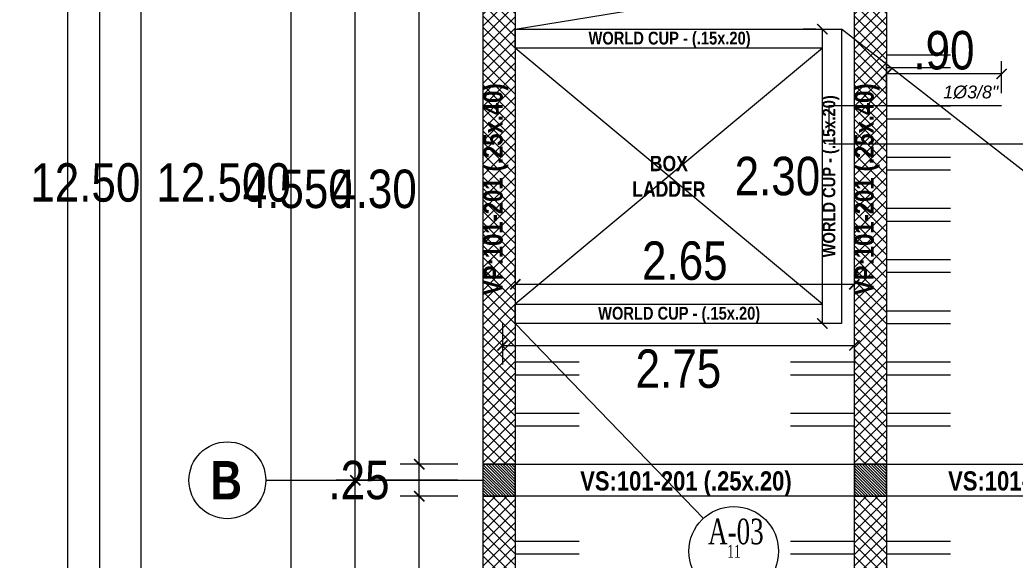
# Model space of a CAD drawing. Header units: millimetres. Extents: x 56 to 215, y 47 to 103.
# Drawn here: x 56.2 to 63.98, y 61.85 to 66.07 of the extents above; entities that cross this region are included whole.
import ezdxf
from ezdxf.enums import TextEntityAlignment as Align

# ---------------------------------------------------------------- set-up
doc = ezdxf.new("R2010")
doc.units = ezdxf.units.MM
doc.linetypes.add('DASHED', pattern=[19.05, 12.7, -6.35])
doc.linetypes.add('DASHED2', pattern=[0.375, 0.25, -0.125])
for name, color, linetype, lineweight in [('A_Texto', 43, 'Continuous', 9), ('E_Acero', 240, 'Continuous', 60), ('E_Columna', 3, 'Continuous', 25), ('E_Tipo de Techado', 6, 'Continuous', 15), ('E_Viga Borde', 10, 'Continuous', 20), ('E_Viga Principal', 52, 'Continuous', 30), ('E_Viga Secundaria', 133, 'Continuous', 20), ('E_Vigueta', 13, 'DASHED', 15), ('G_Complemento', 30, 'Continuous', 20), ('G_Ejes', 253, 'Continuous', 20), ('G_Proyección', 8, 'DASHED2', 15), ('G_Sombreados', 8, 'Continuous', 9), ('G_Texto', 122, 'Continuous', 20)]:
    doc.layers.add(name, color=color, linetype=linetype, lineweight=lineweight)
doc.layers.add('G_Acotación', color=171, linetype='Continuous')
doc.styles.add('Acotacion', font='ARIALN.TTF')
doc.styles.add('AMBIENTES', font='ARIALNB.TTF', dxfattribs={"height": 0.15})
doc.styles.add('ARIAL', font='ariali.ttf', dxfattribs={"height": 0.12})
doc.styles.add('CUNSULTOR', font='times.ttf', dxfattribs={"width": 0.7})
doc.styles.add('Eje', font='ARIALNB.TTF', dxfattribs={"height": 0.3})
doc.styles.add('TITULOS', font='ARIALNB.TTF', dxfattribs={"height": 0.3})
doc.dimstyles.new('Lenin_50', dxfattribs={"dimtxt": 0.3, "dimasz": 0.08, "dimexe": 0.15, "dimexo": 0.2, "dimgap": 0.03, "dimtad": 2, "dimtih": 1, "dimtoh": 1, "dimlfac": -1, "dimzin": 4, "dimdsep": 46, "dimtxsty": 'Acotacion', "dimblk": 'ARCHTICK', "dimcen": 0.08, "dimclrd": 256, "dimclre": 256, "dimclrt": 4, "dimazin": 1, "dimtm": 1e-09, "dimtfac": 1, "dimtmove": 2, "dimatfit": 2, "dimfxl": 1, "dimtolj": 1, "dimlwd": 13, "dimlwe": 18, "dimarcsym": 0})
pattern_1 = [(135, (174.970722, -21.160414), (0.0112253202, 0.0112253202), [])]
pattern_2 = [(135, (296.024676, -25.397145), (0.04490128, 0.04490128), []), (45, (296.024676, -25.397145), (0.04490128, -0.04490128), [])]
pattern_3 = [(135, (293.124676, -25.397145), (0.04490128, 0.04490128), []), (45, (293.124676, -25.397145), (0.04490128, -0.04490128), [])]

# ---------------------------------------------------------------- blocks, each defined once
blk = doc.blocks.new('Eri')
blk.add_line((-1.7, 0), (0, 0))
blk.add_circle((-2, 0), 0.3)
at = {"color": 1, "style": 'Eje', "flags": 4}
blk.add_attdef('H', text='', height=0.3, dxfattribs=at).set_placement((-2, 0), align=Align.MIDDLE_CENTER)
blk = doc.blocks.new('_ArchTick')
at = {"color": 0, "linetype": 'ByBlock', "const_width": 0.15}
blk.add_lwpolyline([(-0.5, -0.5), (0.5, 0.5)], dxfattribs=at)
blk = doc.blocks.new('*D506')
at = {"layer": 'Defpoints', "color": 0, "transparency": 16777216}
for p in [(58.3247, 71.0529), (59.8247, 71.0529), (59.8247, 58.5529)]:
    blk.add_point(p, dxfattribs=at)
at = {"layer": 'G_Acotación', "lineweight": 18, "transparency": 16777216}
for p, q in [((59.6247, 71.0529), (58.1747, 71.0529)), ((59.6247, 58.5529), (58.1747, 58.5529))]:
    blk.add_line(p, q, dxfattribs=at)
at = {"layer": 'G_Acotación', "lineweight": 13, "transparency": 16777216}
blk.add_line((58.3247, 58.5529), (58.3247, 71.0529), dxfattribs=at)
at = {"layer": 'G_Acotación', "lineweight": 13, "transparency": 16777216, "xscale": 0.08, "yscale": 0.08, "zscale": 0.08}
for p, rotation in [((58.3247, 71.0529), 90), ((58.3247, 58.5529), 270)]:
    blk.add_blockref('_ArchTick', p, dxfattribs=dict(at, rotation=rotation))
at = {"layer": 'G_Acotación', "color": 4, "lineweight": 5, "transparency": 16777216, "insert": (57.796, 64.8029), "char_height": 0.3, "attachment_point": 5, "style": 'Acotacion'}
blk.add_mtext('\\A1;12.500', dxfattribs=at)
blk = doc.blocks.new('*D507')
at = {"layer": 'Defpoints', "color": 0, "transparency": 16777216}
for p in [(58.8247, 62.4779), (59.8247, 62.4779), (59.8247, 58.5529)]:
    blk.add_point(p, dxfattribs=at)
at = {"layer": 'G_Acotación', "lineweight": 18, "transparency": 16777216}
for p, q in [((59.6247, 62.4779), (58.6747, 62.4779)), ((59.6247, 58.5529), (58.6747, 58.5529))]:
    blk.add_line(p, q, dxfattribs=at)
at = {"layer": 'G_Acotación', "lineweight": 13, "transparency": 16777216}
blk.add_line((58.8247, 58.5529), (58.8247, 62.4779), dxfattribs=at)
at = {"layer": 'G_Acotación', "lineweight": 13, "transparency": 16777216, "xscale": 0.08, "yscale": 0.08, "zscale": 0.08}
for p, rotation in [((58.8247, 62.4779), 90), ((58.8247, 58.5529), 270)]:
    blk.add_blockref('_ArchTick', p, dxfattribs=dict(at, rotation=rotation))
at = {"layer": 'G_Acotación', "color": 4, "lineweight": 5, "transparency": 16777216, "insert": (58.3786, 60.5154), "char_height": 0.3, "attachment_point": 5, "style": 'Acotacion'}
blk.add_mtext('\\A1;3.925', dxfattribs=at)
blk = doc.blocks.new('*D508')
at = {"layer": 'Defpoints', "color": 0, "transparency": 16777216}
for p in [(58.8247, 67.0279), (59.8247, 67.0279), (59.8247, 62.4779)]:
    blk.add_point(p, dxfattribs=at)
at = {"layer": 'G_Acotación', "lineweight": 18, "transparency": 16777216}
for p, q in [((59.6247, 67.0279), (58.6747, 67.0279)), ((59.6247, 62.4779), (58.6747, 62.4779))]:
    blk.add_line(p, q, dxfattribs=at)
at = {"layer": 'G_Acotación', "lineweight": 13, "transparency": 16777216}
blk.add_line((58.8247, 62.4779), (58.8247, 67.0279), dxfattribs=at)
at = {"layer": 'G_Acotación', "lineweight": 13, "transparency": 16777216, "xscale": 0.08, "yscale": 0.08, "zscale": 0.08}
for p, rotation in [((58.8247, 67.0279), 90), ((58.8247, 62.4779), 270)]:
    blk.add_blockref('_ArchTick', p, dxfattribs=dict(at, rotation=rotation))
at = {"layer": 'G_Acotación', "color": 4, "lineweight": 5, "transparency": 16777216, "insert": (58.3751, 64.7529), "char_height": 0.3, "attachment_point": 5, "style": 'Acotacion'}
blk.add_mtext('\\A1;4.550', dxfattribs=at)
blk = doc.blocks.new('*D520')
at = {"layer": 'Defpoints', "color": 0, "transparency": 16777216}
for p in [(59.3247, 62.3529), (59.8247, 62.3529), (59.8247, 58.8029)]:
    blk.add_point(p, dxfattribs=at)
at = {"layer": 'G_Acotación', "lineweight": 18, "transparency": 16777216}
for p, q in [((59.6247, 62.3529), (59.1747, 62.3529)), ((59.6247, 58.8029), (59.1747, 58.8029))]:
    blk.add_line(p, q, dxfattribs=at)
at = {"layer": 'G_Acotación', "lineweight": 13, "transparency": 16777216}
blk.add_line((59.3247, 58.8029), (59.3247, 62.3529), dxfattribs=at)
at = {"layer": 'G_Acotación', "lineweight": 13, "transparency": 16777216, "xscale": 0.08, "yscale": 0.08, "zscale": 0.08}
for p, rotation in [((59.3247, 62.3529), 90), ((59.3247, 58.8029), 270)]:
    blk.add_blockref('_ArchTick', p, dxfattribs=dict(at, rotation=rotation))
at = {"layer": 'G_Acotación', "color": 4, "lineweight": 5, "transparency": 16777216, "insert": (58.9742, 60.5779), "char_height": 0.3, "attachment_point": 5, "style": 'Acotacion'}
blk.add_mtext('\\A1;3.55', dxfattribs=at)
blk = doc.blocks.new('*D521')
at = {"layer": 'Defpoints', "color": 0, "transparency": 16777216}
for p in [(59.3247, 62.6029), (59.8247, 62.6029), (59.8247, 62.3529)]:
    blk.add_point(p, dxfattribs=at)
at = {"layer": 'G_Acotación', "lineweight": 18, "transparency": 16777216}
for p, q in [((59.6247, 62.6029), (59.1747, 62.6029)), ((59.6247, 62.3529), (59.1747, 62.3529))]:
    blk.add_line(p, q, dxfattribs=at)
at = {"layer": 'G_Acotación', "lineweight": 13, "transparency": 16777216}
blk.add_line((59.3247, 62.3529), (59.3247, 62.6029), dxfattribs=at)
at = {"layer": 'G_Acotación', "lineweight": 13, "transparency": 16777216, "xscale": 0.08, "yscale": 0.08, "zscale": 0.08}
for p, rotation in [((59.3247, 62.6029), 90), ((59.3247, 62.3529), 270)]:
    blk.add_blockref('_ArchTick', p, dxfattribs=dict(at, rotation=rotation))
at = {"layer": 'G_Acotación', "color": 4, "lineweight": 5, "transparency": 16777216, "insert": (58.8533, 62.4779), "char_height": 0.3, "attachment_point": 5, "style": 'Acotacion'}
blk.add_mtext('\\A1;.25', dxfattribs=at)
blk = doc.blocks.new('*D522')
at = {"layer": 'Defpoints', "color": 0, "transparency": 16777216}
for p in [(59.3247, 66.9029), (59.8247, 66.9029), (59.8247, 62.6029)]:
    blk.add_point(p, dxfattribs=at)
at = {"layer": 'G_Acotación', "lineweight": 18, "transparency": 16777216}
for p, q in [((59.6247, 66.9029), (59.1747, 66.9029)), ((59.6247, 62.6029), (59.1747, 62.6029))]:
    blk.add_line(p, q, dxfattribs=at)
at = {"layer": 'G_Acotación', "lineweight": 13, "transparency": 16777216}
blk.add_line((59.3247, 62.6029), (59.3247, 66.9029), dxfattribs=at)
at = {"layer": 'G_Acotación', "lineweight": 13, "transparency": 16777216, "xscale": 0.08, "yscale": 0.08, "zscale": 0.08}
for p, rotation in [((59.3247, 66.9029), 90), ((59.3247, 62.6029), 270)]:
    blk.add_blockref('_ArchTick', p, dxfattribs=dict(at, rotation=rotation))
at = {"layer": 'G_Acotación', "color": 4, "lineweight": 5, "transparency": 16777216, "insert": (58.9706, 64.7529), "char_height": 0.3, "attachment_point": 5, "style": 'Acotacion'}
blk.add_mtext('\\A1;4.30', dxfattribs=at)
blk = doc.blocks.new('*D540')
at = {"layer": 'Defpoints', "color": 0, "transparency": 16777216}
for p in [(62.9747, 65.6529), (62.9747, 65.4029), (63.8747, 65.4029)]:
    blk.add_point(p, dxfattribs=at)
at = {"layer": 'G_Acotación', "lineweight": 18, "transparency": 16777216}
for p, q in [((62.9747, 65.5029), (62.9747, 65.7529)), ((63.8747, 65.5029), (63.8747, 65.7529))]:
    blk.add_line(p, q, dxfattribs=at)
at = {"layer": 'G_Acotación', "lineweight": 13, "transparency": 16777216}
blk.add_line((63.8747, 65.6529), (62.9747, 65.6529), dxfattribs=at)
at = {"layer": 'G_Acotación', "lineweight": 13, "transparency": 16777216, "xscale": 0.08, "yscale": 0.08, "zscale": 0.08, "rotation": 180.0000000000008}
blk.add_blockref('_ArchTick', (62.9747, 65.6529), dxfattribs=at)
at = {"layer": 'G_Acotación', "lineweight": 13, "transparency": 16777216, "xscale": 0.08, "yscale": 0.08, "zscale": 0.08}
blk.add_blockref('_ArchTick', (63.8747, 65.6529), dxfattribs=at)
at = {"layer": 'G_Acotación', "color": 4, "lineweight": 5, "transparency": 16777216, "insert": (63.4247, 65.836), "char_height": 0.3, "attachment_point": 5, "style": 'Acotacion'}
blk.add_mtext('\\A1;.90', dxfattribs=at)
blk = doc.blocks.new('*D826')
at = {"lineweight": 13, "transparency": 16777216}
blk.add_line((59.9747, 63.5313), (62.7247, 63.5313), dxfattribs=at)
at = {"lineweight": 18, "transparency": 16777216}
for p, q in [((59.9747, 63.5029), (59.9747, 63.3813)), ((62.7247, 63.5029), (62.7247, 63.3813))]:
    blk.add_line(p, q, dxfattribs=at)
at = {"layer": 'Defpoints', "color": 0, "transparency": 16777216}
for p in [(59.9747, 63.7029), (62.7247, 63.7029), (62.7247, 63.5313)]:
    blk.add_point(p, dxfattribs=at)
at = {"lineweight": 13, "transparency": 16777216, "xscale": 0.08, "yscale": 0.08, "zscale": 0.08, "rotation": 180}
blk.add_blockref('_ArchTick', (59.9747, 63.5313), dxfattribs=at)
at = {"lineweight": 13, "transparency": 16777216, "xscale": 0.08, "yscale": 0.08, "zscale": 0.08}
blk.add_blockref('_ArchTick', (62.7247, 63.5313), dxfattribs=at)
at = {"color": 4, "lineweight": 5, "transparency": 16777216, "insert": (61.3497, 63.3482), "char_height": 0.3, "attachment_point": 5, "style": 'Acotacion'}
blk.add_mtext('\\A1;2.75', dxfattribs=at)
blk = doc.blocks.new('*D827')
at = {"lineweight": 18, "transparency": 16777216}
for p, q in [((62.4247, 66.0029), (62.3247, 66.0029)), ((62.4247, 63.7029), (62.3247, 63.7029))]:
    blk.add_line(p, q, dxfattribs=at)
at = {"lineweight": 13, "transparency": 16777216}
blk.add_line((62.4747, 63.7029), (62.4747, 66.0029), dxfattribs=at)
at = {"layer": 'Defpoints', "color": 0, "transparency": 16777216}
for p in [(62.4747, 66.0029), (62.6247, 66.0029), (62.6247, 63.7029)]:
    blk.add_point(p, dxfattribs=at)
at = {"lineweight": 13, "transparency": 16777216, "xscale": 0.08, "yscale": 0.08, "zscale": 0.08}
for p, rotation in [((62.4747, 66.0029), 90), ((62.4747, 63.7029), 270)]:
    blk.add_blockref('_ArchTick', p, dxfattribs=dict(at, rotation=rotation))
at = {"color": 4, "lineweight": 5, "transparency": 16777216, "insert": (62.1235, 64.8529), "char_height": 0.3, "attachment_point": 5, "style": 'Acotacion'}
blk.add_mtext('\\A1;2.30', dxfattribs=at)
blk = doc.blocks.new('*D829')
at = {"lineweight": 18, "transparency": 16777216}
for p, q in [((60.0747, 64.0529), (60.0747, 64.1589)), ((62.7247, 64.0529), (62.7247, 64.1589))]:
    blk.add_line(p, q, dxfattribs=at)
at = {"lineweight": 13, "transparency": 16777216}
blk.add_line((60.0747, 64.0089), (62.7247, 64.0089), dxfattribs=at)
at = {"layer": 'Defpoints', "color": 0, "transparency": 16777216}
for p in [(62.7247, 64.0089), (60.0747, 63.8529), (62.7247, 63.8529)]:
    blk.add_point(p, dxfattribs=at)
at = {"lineweight": 13, "transparency": 16777216, "xscale": 0.08, "yscale": 0.08, "zscale": 0.08, "rotation": 180}
blk.add_blockref('_ArchTick', (60.0747, 64.0089), dxfattribs=at)
at = {"lineweight": 13, "transparency": 16777216, "xscale": 0.08, "yscale": 0.08, "zscale": 0.08}
blk.add_blockref('_ArchTick', (62.7247, 64.0089), dxfattribs=at)
at = {"color": 4, "lineweight": 5, "transparency": 16777216, "insert": (61.3997, 64.1921), "char_height": 0.3, "attachment_point": 5, "style": 'Acotacion'}
blk.add_mtext('\\A1;2.65', dxfattribs=at)
blk = doc.blocks.new('*D857')
at = {"lineweight": 18, "transparency": 16777216}
for p, q in [((59.6247, 71.0529), (56.998, 71.0529)), ((59.6247, 58.5529), (56.998, 58.5529))]:
    blk.add_line(p, q, dxfattribs=at)
at = {"lineweight": 13, "transparency": 16777216}
blk.add_line((57.148, 71.0529), (57.148, 58.5529), dxfattribs=at)
at = {"layer": 'Defpoints', "color": 0, "transparency": 16777216}
for p in [(59.8247, 71.0529), (57.148, 58.5529), (59.8247, 58.5529)]:
    blk.add_point(p, dxfattribs=at)
at = {"lineweight": 13, "transparency": 16777216, "xscale": 0.08, "yscale": 0.08, "zscale": 0.08}
for p, rotation in [((57.148, 71.0529), 90), ((57.148, 58.5529), 270)]:
    blk.add_blockref('_ArchTick', p, dxfattribs=dict(at, rotation=rotation))
at = {"color": 4, "lineweight": 5, "transparency": 16777216, "insert": (56.7149, 64.8029), "char_height": 0.3, "attachment_point": 5, "style": 'Acotacion'}
blk.add_mtext('\\A1;12.50', dxfattribs=at)

msp = doc.modelspace()

# ---------------------------------------------------------------- hatches: boundary and pattern name
at = {"layer": 'E_Columna', "lineweight": 5}
h = msp.add_hatch(dxfattribs=at)
h.set_pattern_fill('LINE', color=256, scale=0.005, angle=45, style=0)
h.set_pattern_definition(pattern_1)
h.paths.add_polyline_path([(60.0747, 62.3529), (59.8247, 62.3529), (59.8247, 62.6029), (60.0747, 62.6029)])
h = msp.add_hatch(dxfattribs=at)
h.set_pattern_fill('LINE', color=256, scale=0.005, angle=45, style=0)
h.set_pattern_definition(pattern_1)
h.paths.add_polyline_path([(62.9747, 62.3529), (62.7247, 62.3529), (62.7247, 62.6029), (62.9747, 62.6029)])
at = {"layer": 'G_Sombreados', "lineweight": 5}
h = msp.add_hatch(dxfattribs=at)
h.set_pattern_fill('NET', color=256, scale=0.02, angle=45, style=0)
h.set_pattern_definition(pattern_3)
h.paths.add_polyline_path([(60.0747, 62.6029), (59.8247, 62.6029), (59.8247, 66.9029), (60.0747, 66.9029)])
h = msp.add_hatch(dxfattribs=at)
h.set_pattern_fill('NET', color=256, scale=0.02, angle=45, style=0)
h.set_pattern_definition(pattern_2)
h.paths.add_polyline_path([(62.9747, 62.6029), (62.7247, 62.6029), (62.7247, 66.9029), (62.9747, 66.9029)])
h = msp.add_hatch(dxfattribs=at)
h.set_pattern_fill('NET', color=256, scale=0.02, angle=45, style=0)
h.set_pattern_definition(pattern_3)
h.paths.add_polyline_path([(60.0747, 58.8029), (59.8247, 58.8029), (59.8247, 62.3529), (60.0747, 62.3529)])
h = msp.add_hatch(dxfattribs=at)
h.set_pattern_fill('NET', color=256, scale=0.02, angle=45, style=0)
h.set_pattern_definition(pattern_2)
h.paths.add_polyline_path([(62.9747, 58.8029), (62.7247, 58.8029), (62.7247, 62.3529), (62.9747, 62.3529)])

# ---------------------------------------------------------------- linework, layer by layer
at = {"lineweight": 5}
msp.add_line((59.9747, 63.7029), (59.9747, 63.4073), dxfattribs=at)
for points in [[(97.6255, 46.547), (97.6255, 74.1029), (56.5755, 74.1029), (56.5755, 46.547)], [(97.3755, 46.797), (97.3755, 73.8529), (56.8255, 73.8529), (56.8255, 46.797)]]:
    msp.add_lwpolyline(points, close=True, dxfattribs=at)
at = {"layer": 'E_Acero', "lineweight": 5}
for p, q in [((63.8747, 65.4029), (62.5247, 65.4029)), ((62.5247, 65.4029), (62.5247, 65.2029)), ((65.7747, 65.1029), (62.5247, 65.1029))]:
    msp.add_line(p, q, dxfattribs=at)
at = {"layer": 'E_Columna', "lineweight": 5}
for points in [[(60.0747, 62.3529), (59.8247, 62.3529), (59.8247, 62.6029), (60.0747, 62.6029)], [(62.9747, 62.3529), (62.7247, 62.3529), (62.7247, 62.6029), (62.9747, 62.6029)]]:
    msp.add_lwpolyline(points, close=True, dxfattribs=at)
at = {"layer": 'E_Tipo de Techado', "color": 6, "lineweight": 5}
for p, q in [((60.0747, 66.0029), (63.7927, 66.6113)), ((64.1888, 64.7834), (62.6247, 66.0029)), ((61.545, 62.1804), (60.0747, 63.7029))]:
    msp.add_line(p, q, dxfattribs=at)
msp.add_circle((61.7821, 61.9229), 0.35, dxfattribs=at)
at = {"layer": 'E_Viga Borde', "lineweight": 5}
msp.add_lwpolyline([(62.4747, 65.8529), (60.0747, 65.8529), (60.0747, 66.0029), (62.6247, 66.0029), (62.6247, 63.7029), (60.0747, 63.7029), (60.0747, 63.8529), (62.4747, 63.8529)], close=True, dxfattribs=at)
at = {"layer": 'E_Viga Principal', "lineweight": 5}
for points in [[(60.0747, 62.6029), (59.8247, 62.6029), (59.8247, 66.9029), (60.0747, 66.9029)], [(62.9747, 62.6029), (62.7247, 62.6029), (62.7247, 66.9029), (62.9747, 66.9029)], [(60.0747, 58.8029), (59.8247, 58.8029), (59.8247, 62.3529), (60.0747, 62.3529)], [(62.9747, 58.8029), (62.7247, 58.8029), (62.7247, 62.3529), (62.9747, 62.3529)]]:
    msp.add_lwpolyline(points, close=True, dxfattribs=at)
at = {"layer": 'E_Viga Secundaria', "lineweight": 5}
for points in [[(62.7247, 62.3529), (60.0747, 62.3529), (60.0747, 62.6029), (62.7247, 62.6029)], [(65.5747, 62.3529), (62.9747, 62.3529), (62.9747, 62.6029), (65.5747, 62.6029)]]:
    msp.add_lwpolyline(points, close=True, dxfattribs=at)
at = {"layer": 'E_Vigueta', "lineweight": 5}
for p, q in [((62.9747, 65.8029), (63.4747, 65.8029)), ((62.9747, 65.7029), (63.4747, 65.7029)), ((62.9747, 65.4029), (63.4747, 65.4029)), ((62.9747, 65.3029), (63.4747, 65.3029)), ((62.9747, 65.0029), (63.4747, 65.0029)), ((62.9747, 64.9029), (63.4747, 64.9029)), ((62.9747, 64.6029), (63.4747, 64.6029)), ((62.9747, 64.5029), (63.4747, 64.5029)), ((62.9747, 64.2029), (63.4747, 64.2029)), ((62.9747, 64.1029), (63.4747, 64.1029)), ((62.9747, 63.8029), (63.4747, 63.8029)), ((62.9747, 63.7029), (63.4747, 63.7029)), ((60.0747, 63.4029), (60.5747, 63.4029)), ((62.2247, 63.4029), (62.7247, 63.4029)), ((62.9747, 63.4029), (63.4747, 63.4029)), ((60.0747, 63.3029), (60.5747, 63.3029)), ((62.2247, 63.3029), (62.7247, 63.3029)), ((62.9747, 63.3029), (63.4747, 63.3029)), ((60.0747, 63.0029), (60.5747, 63.0029)), ((62.2247, 63.0029), (62.7247, 63.0029)), ((62.9747, 63.0029), (63.4747, 63.0029)), ((60.0747, 62.9029), (60.5747, 62.9029)), ((62.2247, 62.9029), (62.7247, 62.9029)), ((62.9747, 62.9029), (63.4747, 62.9029)), ((60.0747, 62.0029), (60.5747, 62.0029)), ((62.2247, 62.0029), (62.7247, 62.0029)), ((62.9747, 62.0029), (63.4747, 62.0029)), ((60.0747, 61.9029), (60.5747, 61.9029)), ((62.2247, 61.9029), (62.7247, 61.9029)), ((62.9747, 61.9029), (63.4747, 61.9029))]:
    msp.add_line(p, q, dxfattribs=at)
at = {"layer": 'G_Complemento', "lineweight": 5}
for p, q in [((62.4747, 63.8529), (60.0747, 65.8529)), ((62.4747, 65.8529), (60.0747, 63.8529))]:
    msp.add_line(p, q, dxfattribs=at)
at = {"layer": 'G_Proyección', "lineweight": 5, "ltscale": 0.5}
msp.add_lwpolyline([(65.8247, 71.0529), (65.8247, 71.0529), (65.8247, 58.2529, -0.414214), (65.3247, 57.7529), (60.3247, 57.7529, -0.414214), (59.8247, 58.2529), (59.8247, 71.0529), (59.8247, 71.0529), (65.8247, 71.0529), (65.8247, 71.0529)], format="xyb", close=True, dxfattribs=at)

# ---------------------------------------------------------------- block references
at = {"layer": 'G_Ejes', "lineweight": 5}
ref = msp.add_blockref('Eri', (59.8247, 62.4779), dxfattribs=at)
ref.add_attrib('H', 'B', dxfattribs={"layer": '0', "color": 1, "height": 0.3, "style": 'Eje', "flags": 4}).set_placement((57.8155, 62.4779), align=Align.MIDDLE_CENTER)

# ---------------------------------------------------------------- texts
at = {"layer": 'A_Texto', "lineweight": 5, "style": 'AMBIENTES'}
for s, p in [('BOX', (61.2747, 64.9529, 0)), ('LADDER', (61.2747, 64.7529, 0))]:
    msp.add_text(s, height=0.12, dxfattribs=at).set_placement(p, align=Align.MIDDLE)
at = {"layer": 'G_Texto', "lineweight": 5, "style": 'TITULOS'}
for s, height, p in [('WORLD CUP - (.15x.20)', 0.1, (61.2806, 65.8529)), ('WORLD CUP - (.15x.20)', 0.1, (61.3556, 63.7029)), ('VS:101-201 (.25x.20)', 0.15, (61.4086, 62.3529)), ('VS:101-201 (.25x.20)', 0.15, (64.2836, 62.3529))]:
    msp.add_text(s, height=height, dxfattribs=at).set_placement(p, align=Align.BOTTOM_CENTER)
for s, height, p in [('VP:101-201 (.25x.40)', 0.15, (60.0213, 64.7529)), ('VP:101-201 (.25x.40)', 0.15, (62.9213, 64.7529)), ('WORLD CUP - (.15x.20)', 0.1, (62.6058, 64.8529))]:
    msp.add_text(s, height=height, rotation=90, dxfattribs=at).set_placement(p, align=Align.BOTTOM_CENTER)
at = {"layer": 'G_Texto', "lineweight": 5, "style": 'ARIAL'}
msp.add_text('1Ø3/8"', height=0.1, dxfattribs=at).set_placement((63.6341, 65.4619), align=Align.CENTER)
at = {"layer": 'G_Texto', "color": 7, "lineweight": 5, "style": 'CUNSULTOR', "width": 0.7}
for s, height, p in [('A-03', 0.2, (61.7988, 62.078)), ('11', 0.1, (61.7839, 61.9229))]:
    msp.add_text(s, height=height, dxfattribs=at).set_placement(p, align=Align.MIDDLE_CENTER)

# ---------------------------------------------------------------- dimensions: what is measured, and where the dimension line sits
at = {"lineweight": 5}
for base, p1, p2, picture, middle in [((57.148, 58.5529), (59.8247, 71.0529), (59.8247, 58.5529), '*D857', (56.7149, 64.8029)), ((62.4747, 66.0029), (62.6247, 63.7029), (62.6247, 66.0029), '*D827', (62.1235, 64.8529))]:
    dim = msp.add_linear_dim(base=base, p1=p1, p2=p2, angle=90, dimstyle='Lenin_50', override={"dimfxl": 0.06}, dxfattribs=at)
    dim.commit()
    dim.dimension.update_dxf_attribs({"geometry": picture, "text_midpoint": middle})
for base, p1, p2, picture, middle in [((62.7247, 64.0089), (60.0747, 63.8529), (62.7247, 63.8529), '*D829', (61.3997, 64.1921)), ((62.7247, 63.5313), (59.9747, 63.7029), (62.7247, 63.7029), '*D826', (61.3497, 63.3482))]:
    dim = msp.add_linear_dim(base=base, p1=p1, p2=p2, dimstyle='Lenin_50', override={"dimfxl": 0.06}, dxfattribs=at)
    dim.commit()
    dim.dimension.update_dxf_attribs({"geometry": picture, "text_midpoint": middle})
at = {"layer": 'G_Acotación', "lineweight": 5}
for base, p1, p2, angle, override, picture, middle in [((58.3247, 71.0529), (59.8247, 58.5529), (59.8247, 71.0529), 90, {"dimdec": 3, "dimfxl": 0.06}, '*D506', (57.796, 64.8029)), ((58.8247, 67.0279), (59.8247, 62.4779), (59.8247, 67.0279), 90, {"dimdec": 3, "dimfxl": 0.06}, '*D508', (58.3751, 64.7529)), ((59.3247, 66.9029), (59.8247, 62.6029), (59.8247, 66.9029), 90, {"dimfxl": 0.06}, '*D522', (58.9706, 64.7529)), ((62.9747, 65.6529), (63.8747, 65.4029), (62.9747, 65.4029), 180, {"dimexe": 0.1, "dimexo": 0.1}, '*D540', (63.4247, 65.836)), ((59.3247, 62.6029), (59.8247, 62.3529), (59.8247, 62.6029), 90, {"dimfxl": 0.06}, '*D521', (58.8533, 62.4779)), ((58.8247, 62.4779), (59.8247, 58.5529), (59.8247, 62.4779), 90, {"dimdec": 3, "dimfxl": 0.06}, '*D507', (58.3786, 60.5154)), ((59.3247, 62.3529), (59.8247, 58.8029), (59.8247, 62.3529), 90, {"dimfxl": 0.06}, '*D520', (58.9742, 60.5779))]:
    dim = msp.add_linear_dim(base=base, p1=p1, p2=p2, angle=angle, dimstyle='Lenin_50', override=override, dxfattribs=at)
    dim.commit()
    dim.dimension.update_dxf_attribs({"geometry": picture, "text_midpoint": middle})

doc.saveas('drawing.dxf')
